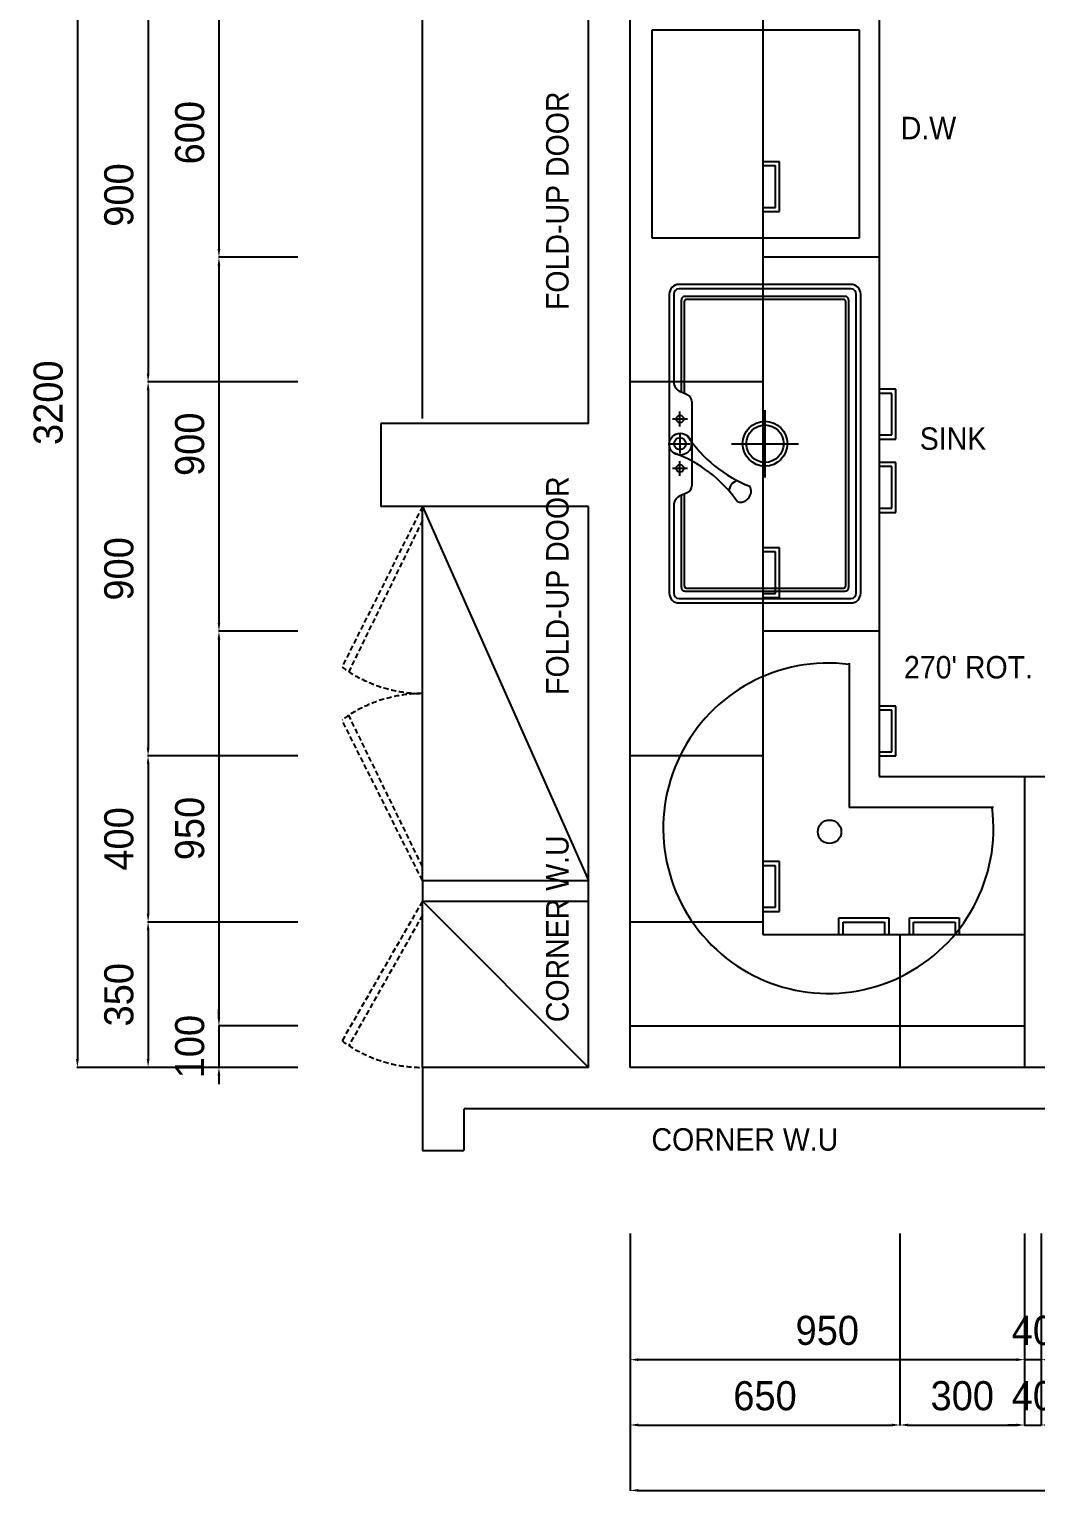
# Model space of a CAD drawing. Extents: x 0 to 79700, y -68 to 28499.
# Drawn here: x 21489 to 23913, y 15118 to 18638 of the extents above; entities that cross this region are included whole.
import ezdxf

# ---------------------------------------------------------------- set-up
doc = ezdxf.new("R2010")
doc.units = 0
doc.header["$LTSCALE"] = 50
doc.header["$MEASUREMENT"] = 0
doc.header["$PDMODE"] = 3
doc.linetypes.add('HIDDEN', pattern=[0.375, 0.25, -0.125])
doc.linetypes.add('HIDDEN2', pattern=[0.1875, 0.125, -0.0625])
doc.layers.get('0').update_dxf_attribs({"linetype": 'CONTINUOUS'})
doc.layers.get('DEFPOINTS').update_dxf_attribs({"linetype": 'CONTINUOUS'})
for name, color, linetype in [('DOOR', 4, 'CONTINUOUS'), ('FUR', 4, 'CONTINUOUS'), ('HD', 11, 'HIDDEN'), ('PAT1', 11, 'CONTINUOUS'), ('WALL', 2, 'CONTINUOUS')]:
    doc.layers.add(name, color=color, linetype=linetype)
doc.styles.add('돋움', font='')
doc.styles.get('돋움').set_extended_font_data('Dotum')
doc.dimstyles.new('KS', dxfattribs={"dimtxt": 70, "dimasz": 20, "dimexe": 1.2, "dimexo": 500, "dimtad": 0, "dimtoh": 1, "dimdec": 4, "dimdsep": 46, "dimtxsty": '돋움', "dimcen": 2.5, "dimadec": 0, "dimazin": 0, "dimtfac": 1, "dimtdec": 4, "dimtix": 1, "dimtmove": 1, "dimatfit": 3, "dimfxl": 1, "dimtvp": 1, "dimtolj": 1, "dimtzin": 0, "dimarcsym": 0})

# ---------------------------------------------------------------- blocks, each defined once
blk = doc.blocks.new('DW')
at = {"color": 7, "linetype": 'HIDDEN2', "ltscale": 500}
for p, q in [((500, 500), (0, 500)), ((0, 500), (0, 0)), ((500, 0), (500, 500)), ((0, 0), (500, 0))]:
    blk.add_line(p, q, dxfattribs=at)
blk = doc.blocks.new('HANDLE')
at = {"color": 7, "linetype": 'Continuous', "ltscale": 500}
for p, q in [((92.2, 69.1), (212.2, 69.1)), ((92.2, 29.1), (92.2, 69.1)), ((102.2, 59.1), (202.2, 59.1)), ((102.2, 29.1), (102.2, 59.1)), ((202.2, 59.1), (202.2, 29.1)), ((212.2, 69.1), (212.2, 29.1))]:
    blk.add_line(p, q, dxfattribs=at)
blk = doc.blocks.new('*D38')
at = {"color": 0, "linetype": 'Continuous', "lineweight": -2, "transparency": 16777216}
for p, q in [((22135.9, 19339.2), (21604, 19339.2)), ((21605.2, 19319.2), (21605.2, 16159.2)), ((22135.9, 16139.2), (21604, 16139.2))]:
    blk.add_line(p, q, dxfattribs=at)
at = {"color": 0, "linetype": 'Continuous', "transparency": 16777216}
for points in [[(21601.9, 19319.2), (21608.6, 19319.2), (21605.2, 19339.2)], [(21601.9, 16159.2), (21608.6, 16159.2), (21605.2, 16139.2)]]:
    blk.add_solid(points, dxfattribs=at)
at = {"layer": 'DEFPOINTS', "color": 0, "linetype": 'Continuous', "transparency": 16777216}
for p in [(22935.9, 19339.2), (21605.2, 16139.2), (22935.9, 16139.2)]:
    blk.add_point(p, dxfattribs=at)
at = {"color": 0, "linetype": 'Continuous', "transparency": 16777216, "insert": (21535.1, 17739.2), "char_height": 70, "attachment_point": 5, "rotation": 90, "style": '돋움'}
blk.add_mtext('\\A1;3200', dxfattribs=at)
blk = doc.blocks.new('*D39')
at = {"color": 0, "linetype": 'Continuous', "lineweight": -2, "transparency": 16777216}
for p, q in [((21775.4, 18669.2), (21775.4, 17809.2)), ((22135.9, 17789.2), (21774.2, 17789.2))]:
    blk.add_line(p, q, dxfattribs=at)
at = {"color": 0, "linetype": 'Continuous', "transparency": 16777216}
for points in [[(21772.1, 18669.2), (21778.8, 18669.2), (21775.4, 18689.2)], [(21772.1, 17809.2), (21778.8, 17809.2), (21775.4, 17789.2)]]:
    blk.add_solid(points, dxfattribs=at)
at = {"layer": 'DEFPOINTS', "color": 0, "linetype": 'Continuous', "transparency": 16777216}
for p in [(22935.9, 18689.2), (21775.4, 17789.2), (22935.9, 17789.2)]:
    blk.add_point(p, dxfattribs=at)
at = {"color": 0, "linetype": 'Continuous', "transparency": 16777216, "insert": (21705.3, 18239.2), "char_height": 70, "attachment_point": 5, "rotation": 90, "style": '돋움'}
blk.add_mtext('\\A1;900', dxfattribs=at)
blk = doc.blocks.new('*D40')
at = {"color": 0, "linetype": 'Continuous', "lineweight": -2, "transparency": 16777216}
for p, q in [((21946, 18669.2), (21946, 18109.2)), ((22135.9, 18089.2), (21944.8, 18089.2))]:
    blk.add_line(p, q, dxfattribs=at)
at = {"color": 0, "linetype": 'Continuous', "transparency": 16777216}
for points in [[(21942.7, 18669.2), (21949.3, 18669.2), (21946, 18689.2)], [(21942.7, 18109.2), (21949.3, 18109.2), (21946, 18089.2)]]:
    blk.add_solid(points, dxfattribs=at)
at = {"layer": 'DEFPOINTS', "color": 0, "linetype": 'Continuous', "transparency": 16777216}
for p in [(23535.9, 18689.2), (21946, 18089.2), (23535.9, 18089.2)]:
    blk.add_point(p, dxfattribs=at)
at = {"color": 0, "linetype": 'Continuous', "transparency": 16777216, "insert": (21875.9, 18389.2), "char_height": 70, "attachment_point": 5, "rotation": 90, "style": '돋움'}
blk.add_mtext('\\A1;600', dxfattribs=at)
blk = doc.blocks.new('SK1')
for p, q in [((-149.4, 219.6), (-360, 219.6)), ((-59.4, 187), (-59.4, 222.5)), ((0, 228.6), (0, 180.8)), ((59.4, 187), (59.4, 222.5)), ((360, 219.6), (149.4, 219.6)), ((-120.9, 194.4), (-342, 194.4)), ((-118, 187.5), (-124.5, 203)), ((101.4, 176.4), (-101.4, 176.4)), ((-77.1, 204.7), (-41.7, 204.7)), ((23.9, 204.7), (-23.9, 204.7)), ((41.7, 204.7), (77.1, 204.7)), ((118, 187.5), (124.5, 203)), ((342, 194.4), (120.9, 194.4))]:
    blk.add_line(p, q)
at = {"color": 7}
for p, q in [((-372.6, 207), (-372.6, -207)), ((-347.4, 189), (-347.4, -189)), ((347.4, -189), (347.4, 189)), ((372.6, -207), (372.6, 207)), ((0, 81), (0, -81)), ((-81, 0), (81, 0)), ((-342, -194.4), (342, -194.4)), ((-360, -219.6), (360, -219.6))]:
    blk.add_line(p, q, dxfattribs=at)
blk.add_lwpolyline([(-383.4, -207, 0.414214), (-360, -230.4), (360, -230.4, 0.414214), (383.4, -207), (383.4, 207, 0.414214), (360, 230.4), (-360, 230.4, 0.414214), (-383.4, 207)], format="xyb", close=True, dxfattribs=at)
for points in [[(-123.9, 201.6), (-345.6, 201.6, 0.414214), (-354.6, 192.6), (-354.6, -192.6, 0.414214), (-345.6, -201.6)], [(-345.6, -201.6), (345.6, -201.6, 0.414214), (354.6, -192.6), (354.6, 192.6, 0.414214), (345.6, 201.6), (123.9, 201.6, 0.414214)]]:
    blk.add_lwpolyline(points, format="xyb", dxfattribs=at)
for centre, radius in [((-59.4, 204.7), 9), ((0, 204.7), 14.4), ((59.4, 204.7), 9)]:
    blk.add_circle(centre, radius)
for radius in [54, 45]:
    blk.add_circle((0, 0), radius, dxfattribs=at)
for centre, radius, start, end in [((-360, 207), 12.6, 90, 180), ((-149.4, 192.6), 27, 22.6199, 90), ((149.4, 192.6), 27, 90, 157.3801), ((360, 207), 12.6, 0, 90), ((-342, 189), 5.4, 90, 180), ((-101.4, 194.4), 18, 202.6199, 270), ((101.4, 194.4), 18, 270, 337.3801), ((342, 189), 5.4, 0, 90)]:
    blk.add_arc(centre, radius, start, end)
for centre, radius, start, end in [((-360, -207), 12.6, 180, 270), ((-342, -189), 5.4, 180, 270), ((342, -189), 5.4, 270, 360), ((360, -207), 12.6, 270, 0)]:
    blk.add_arc(centre, radius, start, end, dxfattribs=at)
blk = doc.blocks.new('*D41')
at = {"color": 0, "linetype": 'Continuous', "lineweight": -2, "transparency": 16777216}
for p, q in [((22935.9, 15739.2), (22935.9, 15119.9)), ((25835.9, 15739.2), (25835.9, 15119.9)), ((22955.9, 15121.1), (25815.9, 15121.1))]:
    blk.add_line(p, q, dxfattribs=at)
at = {"color": 0, "linetype": 'Continuous', "transparency": 16777216}
for points in [[(22955.9, 15124.4), (22955.9, 15117.8), (22935.9, 15121.1)], [(25815.9, 15124.4), (25815.9, 15117.8), (25835.9, 15121.1)]]:
    blk.add_solid(points, dxfattribs=at)
at = {"layer": 'DEFPOINTS', "color": 0, "linetype": 'Continuous', "transparency": 16777216}
for p in [(22935.9, 16139.2), (25835.9, 16139.2), (25835.9, 15121.1)]:
    blk.add_point(p, dxfattribs=at)
at = {"color": 0, "linetype": 'Continuous', "transparency": 16777216, "insert": (24385.9, 15191.2), "char_height": 70, "attachment_point": 5, "style": '돋움'}
blk.add_mtext('\\A1;2900', dxfattribs=at)
blk = doc.blocks.new('*D42')
at = {"color": 0, "linetype": 'Continuous', "lineweight": -2, "transparency": 16777216}
for p, q in [((22935.9, 15739.2), (22935.9, 15277.2)), ((23585.9, 15739.2), (23585.9, 15277.2)), ((22955.9, 15278.4), (23565.9, 15278.4))]:
    blk.add_line(p, q, dxfattribs=at)
at = {"color": 0, "linetype": 'Continuous', "transparency": 16777216}
for points in [[(22955.9, 15281.8), (22955.9, 15275.1), (22935.9, 15278.4)], [(23565.9, 15281.8), (23565.9, 15275.1), (23585.9, 15278.4)]]:
    blk.add_solid(points, dxfattribs=at)
at = {"layer": 'DEFPOINTS', "color": 0, "linetype": 'Continuous', "transparency": 16777216}
for p in [(22935.9, 16139.2), (23585.9, 16139.2), (23585.9, 15278.4)]:
    blk.add_point(p, dxfattribs=at)
at = {"color": 0, "linetype": 'Continuous', "transparency": 16777216, "insert": (23260.9, 15348.5), "char_height": 70, "attachment_point": 5, "style": '돋움'}
blk.add_mtext('\\A1;650', dxfattribs=at)
blk = doc.blocks.new('*D43')
at = {"color": 0, "linetype": 'Continuous', "lineweight": -2, "transparency": 16777216}
for p, q in [((22935.9, 15739.2), (22935.9, 15434.5)), ((23865.9, 15435.7), (22955.9, 15435.7))]:
    blk.add_line(p, q, dxfattribs=at)
at = {"color": 0, "linetype": 'Continuous', "transparency": 16777216}
for points in [[(22955.9, 15439.1), (22955.9, 15432.4), (22935.9, 15435.7)], [(23865.9, 15439.1), (23865.9, 15432.4), (23885.9, 15435.7)]]:
    blk.add_solid(points, dxfattribs=at)
at = {"layer": 'DEFPOINTS', "color": 0, "linetype": 'Continuous', "transparency": 16777216}
for p in [(22935.9, 16839.2), (23885.9, 16839.2), (22935.9, 15435.7)]:
    blk.add_point(p, dxfattribs=at)
at = {"color": 0, "linetype": 'Continuous', "transparency": 16777216, "insert": (23410.9, 15505.8), "char_height": 70, "attachment_point": 5, "style": '돋움'}
blk.add_mtext('\\A1;950', dxfattribs=at)
blk = doc.blocks.new('*D44')
at = {"color": 0, "linetype": 'Continuous', "lineweight": -2, "transparency": 16777216}
for p, q in [((21946, 18069.2), (21946, 17209.2)), ((22135.9, 17189.2), (21944.8, 17189.2))]:
    blk.add_line(p, q, dxfattribs=at)
at = {"color": 0, "linetype": 'Continuous', "transparency": 16777216}
for points in [[(21942.7, 18069.2), (21949.3, 18069.2), (21946, 18089.2)], [(21942.7, 17209.2), (21949.3, 17209.2), (21946, 17189.2)]]:
    blk.add_solid(points, dxfattribs=at)
at = {"layer": 'DEFPOINTS', "color": 0, "linetype": 'Continuous', "transparency": 16777216}
for p in [(23535.9, 18089.2), (21946, 17189.2), (23535.9, 17189.2)]:
    blk.add_point(p, dxfattribs=at)
at = {"color": 0, "linetype": 'Continuous', "transparency": 16777216, "insert": (21875.9, 17639.2), "char_height": 70, "attachment_point": 5, "rotation": 90, "style": '돋움'}
blk.add_mtext('\\A1;900', dxfattribs=at)
blk = doc.blocks.new('*D45')
at = {"color": 0, "linetype": 'Continuous', "lineweight": -2, "transparency": 16777216}
for p, q in [((21946, 17169.2), (21946, 16259.2)), ((22135.9, 16239.2), (21944.8, 16239.2))]:
    blk.add_line(p, q, dxfattribs=at)
at = {"color": 0, "linetype": 'Continuous', "transparency": 16777216}
for points in [[(21942.7, 17169.2), (21949.3, 17169.2), (21946, 17189.2)], [(21942.7, 16259.2), (21949.3, 16259.2), (21946, 16239.2)]]:
    blk.add_solid(points, dxfattribs=at)
at = {"layer": 'DEFPOINTS', "color": 0, "linetype": 'Continuous', "transparency": 16777216}
for p in [(23535.9, 17189.2), (21946, 16239.2), (23535.9, 16239.2)]:
    blk.add_point(p, dxfattribs=at)
at = {"color": 0, "linetype": 'Continuous', "transparency": 16777216, "insert": (21875.9, 16714.2), "char_height": 70, "attachment_point": 5, "rotation": 90, "style": '돋움'}
blk.add_mtext('\\A1;950', dxfattribs=at)
blk = doc.blocks.new('*D46')
at = {"color": 0, "linetype": 'Continuous', "lineweight": -2, "transparency": 16777216}
for p, q in [((21946, 16259.2), (21946, 16279.2)), ((21946, 16239.2), (21946, 16139.2)), ((22135.9, 16139.2), (21944.8, 16139.2)), ((21946, 16119.2), (21946, 16099.2))]:
    blk.add_line(p, q, dxfattribs=at)
at = {"color": 0, "linetype": 'Continuous', "transparency": 16777216}
for points in [[(21942.7, 16259.2), (21949.3, 16259.2), (21946, 16239.2)], [(21942.7, 16119.2), (21949.3, 16119.2), (21946, 16139.2)]]:
    blk.add_solid(points, dxfattribs=at)
at = {"layer": 'DEFPOINTS', "color": 0, "linetype": 'Continuous', "transparency": 16777216}
for p in [(23535.9, 16239.2), (21946, 16139.2), (23535.9, 16139.2)]:
    blk.add_point(p, dxfattribs=at)
at = {"color": 0, "linetype": 'Continuous', "transparency": 16777216, "insert": (21875.9, 16189.2), "char_height": 70, "attachment_point": 5, "rotation": 90, "style": '돋움'}
blk.add_mtext('\\A1;100', dxfattribs=at)
blk = doc.blocks.new('*D47')
at = {"color": 0, "linetype": 'Continuous', "lineweight": -2, "transparency": 16777216}
for p, q in [((22135.9, 16889.2), (21774.2, 16889.2)), ((21775.4, 16869.2), (21775.4, 16509.2)), ((22135.9, 16489.2), (21774.2, 16489.2))]:
    blk.add_line(p, q, dxfattribs=at)
at = {"color": 0, "linetype": 'Continuous', "transparency": 16777216}
for points in [[(21772.1, 16869.2), (21778.8, 16869.2), (21775.4, 16889.2)], [(21772.1, 16509.2), (21778.8, 16509.2), (21775.4, 16489.2)]]:
    blk.add_solid(points, dxfattribs=at)
at = {"layer": 'DEFPOINTS', "color": 0, "linetype": 'Continuous', "transparency": 16777216}
for p in [(22935.9, 16889.2), (21775.4, 16489.2), (22935.9, 16489.2)]:
    blk.add_point(p, dxfattribs=at)
at = {"color": 0, "linetype": 'Continuous', "transparency": 16777216, "insert": (21705.3, 16689.2), "char_height": 70, "attachment_point": 5, "rotation": 90, "style": '돋움'}
blk.add_mtext('\\A1;400', dxfattribs=at)
blk = doc.blocks.new('*D48')
at = {"color": 0, "linetype": 'Continuous', "lineweight": -2, "transparency": 16777216}
for p, q in [((21775.4, 16469.2), (21775.4, 16159.2)), ((22135.9, 16139.2), (21774.2, 16139.2))]:
    blk.add_line(p, q, dxfattribs=at)
at = {"color": 0, "linetype": 'Continuous', "transparency": 16777216}
for points in [[(21772.1, 16469.2), (21778.8, 16469.2), (21775.4, 16489.2)], [(21772.1, 16159.2), (21778.8, 16159.2), (21775.4, 16139.2)]]:
    blk.add_solid(points, dxfattribs=at)
at = {"layer": 'DEFPOINTS', "color": 0, "linetype": 'Continuous', "transparency": 16777216}
for p in [(22935.9, 16489.2), (21775.4, 16139.2), (22935.9, 16139.2)]:
    blk.add_point(p, dxfattribs=at)
at = {"color": 0, "linetype": 'Continuous', "transparency": 16777216, "insert": (21705.3, 16314.2), "char_height": 70, "attachment_point": 5, "rotation": 90, "style": '돋움'}
blk.add_mtext('\\A1;350', dxfattribs=at)
blk = doc.blocks.new('*D49')
at = {"color": 0, "linetype": 'Continuous', "lineweight": -2, "transparency": 16777216}
for p, q in [((21775.4, 17769.2), (21775.4, 16909.2)), ((22135.9, 16889.2), (21774.2, 16889.2))]:
    blk.add_line(p, q, dxfattribs=at)
at = {"color": 0, "linetype": 'Continuous', "transparency": 16777216}
for points in [[(21772.1, 17769.2), (21778.8, 17769.2), (21775.4, 17789.2)], [(21772.1, 16909.2), (21778.8, 16909.2), (21775.4, 16889.2)]]:
    blk.add_solid(points, dxfattribs=at)
at = {"layer": 'DEFPOINTS', "color": 0, "linetype": 'Continuous', "transparency": 16777216}
for p in [(22935.9, 17789.2), (21775.4, 16889.2), (22935.9, 16889.2)]:
    blk.add_point(p, dxfattribs=at)
at = {"color": 0, "linetype": 'Continuous', "transparency": 16777216, "insert": (21705.3, 17339.2), "char_height": 70, "attachment_point": 5, "rotation": 90, "style": '돋움'}
blk.add_mtext('\\A1;900', dxfattribs=at)
blk = doc.blocks.new('SJ3')
at = {"color": 7, "linetype": 'Continuous', "ltscale": 500}
blk.add_circle((43.4, 306.7), 29.4, dxfattribs=at)
for centre, radius, start, end in [((-335.8, 358.5), 354.7, 318.1477, 353.5621), ((328.1, 50.7), 354.7, 136.6988, 172.1131), ((-42.2, 121.9), 29.4, 180, 310.2609), ((-42.2, 121.9), 29.4, 27.9935, 102.2674)]:
    blk.add_arc(centre, radius, start, end, dxfattribs=at)
blk = doc.blocks.new('*D50')
at = {"color": 0, "linetype": 'Continuous', "lineweight": -2, "transparency": 16777216}
for p, q in [((23885.9, 15739.2), (23885.9, 15277.2)), ((23605.9, 15278.4), (23865.9, 15278.4))]:
    blk.add_line(p, q, dxfattribs=at)
at = {"color": 0, "linetype": 'Continuous', "transparency": 16777216}
for points in [[(23605.9, 15281.8), (23605.9, 15275.1), (23585.9, 15278.4)], [(23865.9, 15281.8), (23865.9, 15275.1), (23885.9, 15278.4)]]:
    blk.add_solid(points, dxfattribs=at)
at = {"layer": 'DEFPOINTS', "color": 0, "linetype": 'Continuous', "transparency": 16777216}
for p in [(23585.9, 16139.2), (23885.9, 16139.2), (23885.9, 15278.4)]:
    blk.add_point(p, dxfattribs=at)
at = {"color": 0, "linetype": 'Continuous', "transparency": 16777216, "insert": (23735.9, 15348.5), "char_height": 70, "attachment_point": 5, "style": '돋움'}
blk.add_mtext('\\A1;300', dxfattribs=at)
blk = doc.blocks.new('*D51')
at = {"color": 0, "linetype": 'Continuous', "lineweight": -2, "transparency": 16777216}
for p, q in [((23925.9, 15739.2), (23925.9, 15277.2)), ((23865.9, 15278.4), (23845.9, 15278.4)), ((23885.9, 15278.4), (23925.9, 15278.4)), ((23945.9, 15278.4), (23965.9, 15278.4))]:
    blk.add_line(p, q, dxfattribs=at)
at = {"color": 0, "linetype": 'Continuous', "transparency": 16777216}
for points in [[(23865.9, 15281.8), (23865.9, 15275.1), (23885.9, 15278.4)], [(23945.9, 15281.8), (23945.9, 15275.1), (23925.9, 15278.4)]]:
    blk.add_solid(points, dxfattribs=at)
at = {"layer": 'DEFPOINTS', "color": 0, "linetype": 'Continuous', "transparency": 16777216}
for p in [(23885.9, 16139.2), (23925.9, 16139.2), (23925.9, 15278.4)]:
    blk.add_point(p, dxfattribs=at)
at = {"color": 0, "linetype": 'Continuous', "transparency": 16777216, "insert": (23905.9, 15348.5), "char_height": 70, "attachment_point": 5, "style": '돋움'}
blk.add_mtext('\\A1;40', dxfattribs=at)
blk = doc.blocks.new('*D59')
at = {"color": 0, "linetype": 'Continuous', "lineweight": -2, "transparency": 16777216}
for p, q in [((23885.9, 15739.2), (23885.9, 15434.5)), ((23865.9, 15435.7), (23845.9, 15435.7)), ((23925.9, 15435.7), (23885.9, 15435.7)), ((23945.9, 15435.7), (23965.9, 15435.7))]:
    blk.add_line(p, q, dxfattribs=at)
at = {"color": 0, "linetype": 'Continuous', "transparency": 16777216}
for points in [[(23865.9, 15439.1), (23865.9, 15432.4), (23885.9, 15435.7)], [(23945.9, 15439.1), (23945.9, 15432.4), (23925.9, 15435.7)]]:
    blk.add_solid(points, dxfattribs=at)
at = {"layer": 'DEFPOINTS', "color": 0, "linetype": 'Continuous', "transparency": 16777216}
for p in [(23885.9, 16839.2), (23925.9, 16839.2), (23885.9, 15435.7)]:
    blk.add_point(p, dxfattribs=at)
at = {"color": 0, "linetype": 'Continuous', "transparency": 16777216, "insert": (23905.9, 15505.8), "char_height": 70, "attachment_point": 5, "style": '돋움'}
blk.add_mtext('\\A1;40', dxfattribs=at)

msp = doc.modelspace()

# ---------------------------------------------------------------- linework, layer by layer
at = {"color": 7, "linetype": 'Continuous', "ltscale": 500}
for p, q in [((23255.93187, 19019.24026), (23255.93187, 16459.24026)), ((23535.93187, 18739.24026), (23535.93187, 16839.24026)), ((23255.93187, 17789.24026), (22935.93187, 17789.24026)), ((23255.93187, 16889.24026), (22935.93187, 16889.24026)), ((23535.93187, 16839.24026), (25835.93187, 16839.24026)), ((23885.93187, 16839.24026), (23885.93187, 16139.24026)), ((23255.93187, 16489.24026), (22935.93187, 16489.24026)), ((23255.93187, 16459.24026), (23885.93187, 16459.24026)), ((23585.93187, 16459.24026), (23585.93187, 16139.24026)), ((22935.93187, 16239.24026), (23885.93187, 16239.24026))]:
    msp.add_line(p, q, dxfattribs=at)
at = {"color": 7, "linetype": 'HIDDEN2', "ltscale": 500}
for p, q in [((23535.93187, 18089.24026), (23255.93187, 18089.24026)), ((23535.93187, 17189.24026), (23255.93187, 17189.24026))]:
    msp.add_line(p, q, dxfattribs=at)
at = {"color": 252, "linetype": 'Continuous', "ltscale": 500}
for p in [(23463.53531, 17112.48462), (23811.13354, 16764.88639)]:
    msp.add_line(p, (23463.53531, 16764.88639), dxfattribs=at)
msp.add_circle((23416.35742, 16706.42698), 28.3393, dxfattribs=at)
msp.add_arc((23413.53531, 16714.88639), 397.59823, 82.77563683, 7.22436317, dxfattribs=at)
at = {"layer": 'DOOR'}
msp.add_line((22335.93187, 17689.24026), (22335.93187, 17489.24026), dxfattribs=at)
at = {"layer": 'FUR'}
for p, q in [((22435.93187, 17701.24026), (22435.93187, 19339.24026)), ((22435.93187, 16589.24026), (22435.93187, 17489.24026)), ((22435.93187, 16139.24026), (22435.93187, 16539.24026))]:
    msp.add_line(p, q, dxfattribs=at)
at = {"layer": 'HD'}
for p, q in [((22435.93187, 17489.24026), (22242.40466, 17103.14216)), ((22435.93187, 17455.65325), (22258.47224, 17091.23279)), ((22435.93187, 16589.24026), (22242.40466, 16975.33836)), ((22435.93187, 16622.82727), (22258.47224, 16987.24773)), ((22435.93187, 16539.24026), (22242.40466, 16203.14216)), ((22435.93187, 16505.65325), (22258.47224, 16191.23279))]:
    msp.add_line(p, q, dxfattribs=at)
for centre, start, end in [((22435.93187, 17364.24026), 233.45397441, 270), ((22435.93187, 16714.24026), 90, 126.54602559), ((22435.93187, 16464.24026), 233.45397441, 270)]:
    msp.add_arc(centre, 325, start, end, dxfattribs=at)
at = {"layer": 'PAT1'}
for p, q in [((22435.93187, 17489.24026), (22835.93187, 16589.24026)), ((22435.93187, 16539.24026), (22835.93187, 16139.24026))]:
    msp.add_line(p, q, dxfattribs=at)
at = {"layer": 'WALL'}
for p, q in [((22835.93187, 17689.24026), (22835.93187, 19339.24026)), ((22935.93187, 16139.24026), (22935.93187, 19339.24026)), ((22835.93187, 17689.24026), (22335.93187, 17689.24026)), ((22335.93187, 17689.24026), (22335.93187, 17489.24026)), ((22335.93187, 17689.24026), (22335.93187, 17489.24026)), ((22335.93187, 17689.24026), (22335.93187, 17489.24026)), ((22335.93187, 17689.24026), (22335.93187, 17489.24026)), ((22835.93187, 17489.24026), (22335.93187, 17489.24026)), ((22835.93187, 16139.24026), (22835.93187, 17489.24026)), ((22435.93187, 16589.24026), (22835.93187, 16589.24026)), ((22435.93187, 16589.24026), (22435.93187, 16539.24026)), ((22435.93187, 16539.24026), (22835.93187, 16539.24026)), ((22835.93187, 16139.24026), (22435.93187, 16139.24026)), ((22435.93187, 16139.24026), (22435.93187, 15939.24026)), ((25935.93187, 16139.24026), (22935.93187, 16139.24026)), ((22535.93187, 16039.24026), (22535.93187, 15939.24026)), ((25935.93187, 16039.24026), (22536.39787, 16039.24026)), ((22435.93187, 15939.24026), (22535.93187, 15939.24026))]:
    msp.add_line(p, q, dxfattribs=at)

# ---------------------------------------------------------------- block references
at = {"color": 7, "linetype": 'Continuous', "ltscale": 500}
for name, p in [('DW', (22988.08824, 18135.87869)), ('HANDLE', (23346.57877, 16430.13275)), ('HANDLE', (23516.53122, 16430.13275))]:
    msp.add_blockref(name, p, dxfattribs=at)
at = {"color": 7, "linetype": 'Continuous', "ltscale": 500, "xscale": -1, "rotation": 270}
for p in [(23226.82436, 18107.16469), (23506.82436, 17559.50673), (23506.82436, 17383.12672), (23226.82436, 17177.76381), (23506.82436, 16796.93488), (23226.82436, 16422.36035)]:
    msp.add_blockref('HANDLE', p, dxfattribs=at)
at = {"color": 7, "linetype": 'Continuous', "ltscale": 500, "rotation": 90}
msp.add_blockref('SK1', (23260.89305, 17640.59209), dxfattribs=at)
at = {"color": 7, "linetype": 'Continuous', "ltscale": 500, "xscale": 0.9000000000002454, "yscale": 0.8999999999941792, "zscale": 0.9000000000002454, "rotation": 76.6802793056531}
msp.add_blockref('SJ3', (23316.38974, 17537.78072), dxfattribs=at)

# ---------------------------------------------------------------- texts
at = {"linetype": 'Continuous', "ltscale": 500, "style": '돋움', "width": 0.970874}
for s, height, p in [('FOLD-UP DOOR', 54.0288447, (22787.86071, 17962.23477)), ('FOLD-UP DOOR', 54.0288447, (22787.86071, 17035.8395)), ('CORNER W.U', 54.028845, (22787.86071, 16248.03883))]:
    msp.add_text(s, height=height, rotation=90, dxfattribs=at).set_placement(p)
for s, p in [('D.W', (23587.85242, 18373.35501)), ('SINK', (23633.48567, 17625.84594)), ("270' ROT.", (23595.5227, 17075.46904)), ('CORNER W.U', (22987.57401, 15938.82857))]:
    msp.add_text(s, height=54.028845, dxfattribs=at).set_placement(p)

# ---------------------------------------------------------------- dimensions: what is measured, and where the dimension line sits
at = {"color": 7, "linetype": 'Continuous', "ltscale": 500}
for base, p1, p2, override, picture, middle in [((21605.22561, 16139.24026), (22935.93187, 19339.24026), (22935.93187, 16139.24026), {"dimexo": 800}, '*D38', (21535.13063, 17739.24026)), ((21775.43189, 17789.24026), (22935.93187, 18689.24026), (22935.93187, 17789.24026), {"dimexo": 800, "dimse1": 1}, '*D39', (21705.33691, 18239.24026)), ((21946.00067, 18089.24026), (23535.93187, 18689.24026), (23535.93187, 18089.24026), {"dimexo": 1400, "dimse1": 1}, '*D40', (21875.90569, 18389.24026)), ((21946.00067, 17189.24026), (23535.93187, 18089.24026), (23535.93187, 17189.24026), {"dimexo": 1400, "dimse1": 1}, '*D44', (21875.90569, 17639.24026)), ((21775.43189, 16889.24026), (22935.93187, 17789.24026), (22935.93187, 16889.24026), {"dimexo": 800, "dimse1": 1}, '*D49', (21705.33691, 17339.24026)), ((21946.00067, 16239.24026), (23535.93187, 17189.24026), (23535.93187, 16239.24026), {"dimexo": 1400, "dimse1": 1}, '*D45', (21875.90569, 16714.24026)), ((21775.43189, 16489.24026), (22935.93187, 16889.24026), (22935.93187, 16489.24026), {"dimexo": 800}, '*D47', (21705.33691, 16689.24026)), ((21775.43189, 16139.24026), (22935.93187, 16489.24026), (22935.93187, 16139.24026), {"dimexo": 800, "dimse1": 1}, '*D48', (21705.33691, 16314.24026)), ((21946.00067, 16139.24026), (23535.93187, 16239.24026), (23535.93187, 16139.24026), {"dimexo": 1400, "dimse1": 1}, '*D46', (21875.90569, 16189.24026))]:
    dim = msp.add_linear_dim(base=base, p1=p1, p2=p2, angle=90, dimstyle='KS', override=override, dxfattribs=at)
    dim.commit()
    dim.dimension.update_dxf_attribs({"geometry": picture, "text_midpoint": middle})
for base, p1, p2, override, picture, middle in [((22935.93187, 15435.72735), (23885.93187, 16839.24026), (22935.93187, 16839.24026), {"dimexo": 1100, "dimse1": 1}, '*D43', (23410.93187, 15505.82233)), ((23885.93187, 15435.72735), (23925.93187, 16839.24026), (23885.93187, 16839.24026), {"dimexo": 1100, "dimse1": 1}, '*D59', (23905.93187, 15505.82233)), ((25835.93187, 15121.11618), (22935.93187, 16139.24026), (25835.93187, 16139.24026), {"dimexo": 400}, '*D41', (24385.93187, 15191.21116)), ((23585.93187, 15278.42176), (22935.93187, 16139.24026), (23585.93187, 16139.24026), {"dimexo": 400}, '*D42', (23260.93187, 15348.51674)), ((23885.93187, 15278.42176), (23585.93187, 16139.24026), (23885.93187, 16139.24026), {"dimexo": 400, "dimse1": 1}, '*D50', (23735.93187, 15348.51674)), ((23925.93187, 15278.42176), (23885.93187, 16139.24026), (23925.93187, 16139.24026), {"dimexo": 400, "dimse1": 1}, '*D51', (23905.93187, 15348.51674))]:
    dim = msp.add_linear_dim(base=base, p1=p1, p2=p2, dimstyle='KS', override=override, dxfattribs=at)
    dim.commit()
    dim.dimension.update_dxf_attribs({"geometry": picture, "text_midpoint": middle})

doc.saveas('drawing.dxf')
